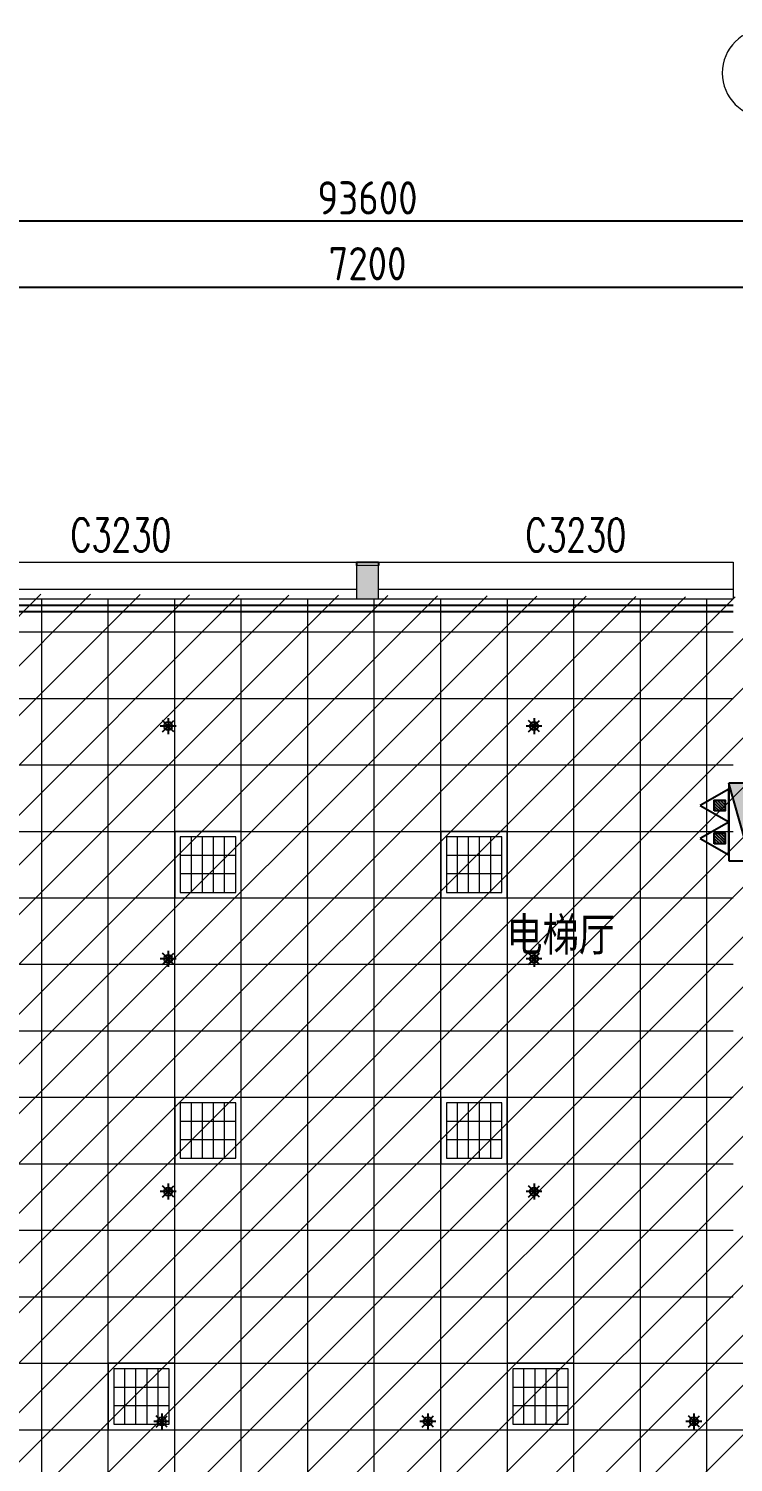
# Model space of a CAD drawing. Header units: millimetres. Extents: x 33621 to 401573, y -91663 to 133135.
# Drawn here: x 211801 to 218157, y 50552 to 63489 of the extents above; entities that cross this region are included whole.
import ezdxf
from ezdxf.enums import TextEntityAlignment as Align

# ---------------------------------------------------------------- set-up
doc = ezdxf.new("R2010")
doc.units = ezdxf.units.MM
doc.header["$LTSCALE"] = 10
doc.layers.get('0').update_dxf_attribs({"color": 253})
doc.layers.get('Defpoints').update_dxf_attribs({"color": 250})
for name, color, linetype in [('3', 253, 'Continuous'), ('Dim【尺寸标注】', 253, 'Continuous'), ('EQUIP_喷头', 253, 'Continuous'), ('EQUIP_消火栓', 253, 'Continuous'), ('EQUIP_灭火器', 253, 'Continuous'), ('PUB_DIM', 253, 'Continuous'), ('SURFACE', 253, 'Continuous'), ('WINDOW_TEXT', 253, 'Continuous')]:
    doc.layers.add(name, color=color, linetype=linetype)
for name, color, linetype, lineweight in [('AXIS【轴号】', 253, 'Continuous', 0), ('DS-4BS-FINISH【墙完成线】', 253, 'Continuous', 0), ('PUB_HATCH', 253, 'Continuous', 0), ('RC-LIGHT【天花灯具】', 253, 'Continuous', 0), ('RC-STR【天花细线】', 253, 'Continuous', 0), ('RC-Text【天花文字】', 253, 'Continuous', 0), ('WALL', 253, 'Continuous', 0), ('WINDOW', 253, 'Continuous', 0), ('Xline【辅助线】', 253, 'Continuous', 0)]:
    doc.layers.add(name, color=color, linetype=linetype, lineweight=lineweight)
doc.styles.add('_TCH_WINDOW', font='SIMPLEX', dxfattribs={"bigfont": 'GBCBIG'})
doc.styles.add('CCD_DIM', font='ARCHS.SHX')
doc.styles.add('宋体', font='', dxfattribs={"width": 0.7})
doc.styles.add('文字', font='')
doc.styles.get('宋体').set_extended_font_data('SimSun')
doc.styles.get('文字').set_extended_font_data('SimSun')
doc.dimstyles.new('ZL_1：100', dxfattribs={"dimtxt": 3, "dimasz": 1, "dimexe": 2, "dimexo": 2, "dimgap": 0.6, "dimtad": 1, "dimdec": 0, "dimrnd": 5, "dimdsep": 46, "dimtxsty": 'CCD_DIM', "dimblk": 'WS-cj', "dimblk1": 'WS-cj', "dimblk2": 'WS-cj', "dimcen": 1, "dimclrd": 44, "dimclre": 44, "dimclrt": 2, "dimadec": 0, "dimazin": 2, "dimtfac": 1, "dimtdec": 0, "dimtix": 1, "dimtmove": 2, "dimatfit": 3, "dimldrblk": 'hl_arrow2', "dimfxl": 5, "dimfxlon": 1, "dimarcsym": 0})

# ---------------------------------------------------------------- blocks, each defined once
blk = doc.blocks.new('$WINLIB2D$00000004')
for p, q in [((-0.5, 0.5), (0.5, 0.5)), ((-0.5, 0.5), (-0.5, -0.5)), ((0.5, -0.5), (0.5, 0.5)), ((-0.5, 0.2406), (0.5, 0.2406)), ((-0.5, -0.5), (0.5, -0.5))]:
    blk.add_line(p, q)
blk = doc.blocks.new('hl_Axis-A1')
at = {"color": 150, "ltscale": 2}
blk.add_line((21.33, 0), (0, 0), dxfattribs=at)
at = {"color": 150}
blk.add_circle((25.33, 0), 4, dxfattribs=at)
at = {"color": 50, "style": '宋体', "width": 0.7}
blk.add_attdef('轴号', text='', height=3.5, dxfattribs=at).set_placement((25.33, 0), align=Align.MIDDLE_CENTER)
blk = doc.blocks.new('WS-cj')
blk.add_hatch(color=2).paths.add_polyline_path([(0.59, 0.82), (-0.82, -0.59), (-0.59, -0.82), (0.82, 0.59)])
at = {"color": 2, "linetype": 'ByBlock', "lineweight": 0}
for p, q in [((-1.1, 0), (0, 0)), ((0, 0), (1.1, 0))]:
    blk.add_line(p, q, dxfattribs=at)
at = {"color": 2}
blk.add_lwpolyline([(0.59, 0.82), (-0.82, -0.59), (-0.59, -0.82), (0.82, 0.59)], close=True, dxfattribs=at)
blk = doc.blocks.new('*D266')
at = {"layer": 'Defpoints', "color": 0, "transparency": 16777216}
for p in [(5938, 2411), (-1262, 1811), (5938, 1811)]:
    blk.add_point(p, dxfattribs=at)
at = {"layer": 'Dim【尺寸标注】', "color": 44, "lineweight": -2, "transparency": 16777216}
for p, q in [((-1262, 1911), (-1262, 2611)), ((5938, 1911), (5938, 2611)), ((-1162, 2411), (5838, 2411))]:
    blk.add_line(p, q, dxfattribs=at)
at = {"layer": 'Dim【尺寸标注】', "color": 44, "lineweight": -2, "transparency": 16777216, "xscale": 100, "yscale": 100, "zscale": 100, "rotation": 180}
blk.add_blockref('WS-cj', (-1262, 2411), dxfattribs=at)
at = {"layer": 'Dim【尺寸标注】', "color": 44, "lineweight": -2, "transparency": 16777216, "xscale": 100, "yscale": 100, "zscale": 100}
blk.add_blockref('WS-cj', (5938, 2411), dxfattribs=at)
at = {"layer": 'Dim【尺寸标注】', "color": 2, "transparency": 16777216, "insert": (2338, 2623), "char_height": 300, "attachment_point": 5, "style": 'CCD_DIM'}
blk.add_mtext('7200', dxfattribs=at)
blk = doc.blocks.new('hl_arrow2')
at = {"color": 2}
blk.add_line((0, 0), (-1, 0), dxfattribs=at)
blk.add_lwpolyline([(0, 0), (-1, -1), (-1, -1), (0, 0), (-1, 1), (-1, 1)], close=True, dxfattribs=at)
blk = doc.blocks.new('*D273')
at = {"layer": 'Defpoints', "color": 0, "transparency": 16777216}
for p in [(49138, 3011), (-44462, 1811), (49138, 1811)]:
    blk.add_point(p, dxfattribs=at)
at = {"layer": 'Dim【尺寸标注】', "color": 44, "lineweight": -2, "transparency": 16777216}
for p, q in [((-44462, 2511), (-44462, 3211)), ((49138, 2511), (49138, 3211)), ((-44362, 3011), (49038, 3011))]:
    blk.add_line(p, q, dxfattribs=at)
at = {"layer": 'Dim【尺寸标注】', "color": 44, "lineweight": -2, "transparency": 16777216, "xscale": 100, "yscale": 100, "zscale": 100, "rotation": 180}
blk.add_blockref('WS-cj', (-44462, 3011), dxfattribs=at)
at = {"layer": 'Dim【尺寸标注】', "color": 44, "lineweight": -2, "transparency": 16777216, "xscale": 100, "yscale": 100, "zscale": 100}
blk.add_blockref('WS-cj', (49138, 3011), dxfattribs=at)
at = {"layer": 'Dim【尺寸标注】', "color": 2, "transparency": 16777216, "insert": (2338, 3217), "char_height": 300, "attachment_point": 5, "style": 'CCD_DIM'}
blk.add_mtext('93600', dxfattribs=at)
blk = doc.blocks.new('$TwtSys$00000125')
at = {"color": 9}
for p, q in [((0.57, 0), (-0.57, 0)), ((0.4, -0.4), (-0.4, 0.4)), ((-0.4, -0.4), (0.4, 0.4)), ((0, 0.57), (0, -0.57))]:
    blk.add_line(p, q, dxfattribs=at)
at = {"color": 8}
blk.add_circle((0, 0), 0.3, dxfattribs=at)
blk = doc.blocks.new('方形格栅灯盘')
at = {"color": 8, "ltscale": 11}
for p, q in [((-150, 50), (-150, 550)), ((-50, 50), (-50, 550)), ((50, 50), (50, 550)), ((150, 50), (150, 550))]:
    blk.add_line(p, q, dxfattribs=at)
at = {"ltscale": 11}
for points in [[(300, 600), (-300, 600), (-300, 0), (300, 0)], [(250, 550), (-250, 550), (-250, 50), (250, 50)]]:
    blk.add_lwpolyline(points, close=True, dxfattribs=at)
for points in [[(250, 383), (-250, 383)], [(250, 217), (-250, 217)]]:
    blk.add_lwpolyline(points, dxfattribs=at)
blk = doc.blocks.new('$TwtSys$00000546')
h = blk.add_hatch()
h.set_pattern_fill('ANSI31', color=256, scale=200, style=0)
h.set_pattern_definition([(45, (-38543.802, -6670.83), (-17.67767, 17.67767), [])])
h.paths.add_polyline_path([(-65, 174), (65, 174), (65, 44), (-65, 44)])
for points in [[(0, 344), (-198, 0), (198, 0)], [(-65, 174), (65, 174), (65, 44), (-65, 44)]]:
    blk.add_lwpolyline(points, close=True)
blk = doc.blocks.new('海龍01167999')
at = {"color": 1}
for p, q in [((100, 0), (-100, 0)), ((100, -700), (-100, 0)), ((-100, 0), (-100, -700)), ((100, -700), (100, 0)), ((-100, -700), (100, -700))]:
    blk.add_line(p, q, dxfattribs=at)
blk.add_solid([(100, 0), (-100, 0), (100, -700)], dxfattribs=at)
blk = doc.blocks.new('ZL_061117299')
at = {"layer": 'AXIS【轴号】'}
ref = blk.add_blockref('hl_Axis-A1', (5937.7, 1810.8), dxfattribs=dict(at, xscale=-100, yscale=100, zscale=100, rotation=270))
ref.add_attrib('轴号', '8', dxfattribs={"layer": '0', "color": 2, "height": 350, "style": '宋体', "width": 0.7}).set_placement((5937.7, 4351.9), align=Align.MIDDLE_CENTER)
at = {"layer": 'Dim【尺寸标注】'}
for p1, p2, distance, picture, middle in [((-44462.3, 1810.8), (49137.7, 1810.8), 1200, '*D273', (2337.7, 3217)), ((-1262.3, 1810.8), (5937.7, 1810.8), 600, '*D266', (2337.7, 2623.3))]:
    dim = blk.add_aligned_dim(p1=p1, p2=p2, distance=distance, dimstyle='ZL_1：100', dxfattribs=at)
    dim.commit()
    dim.dimension.update_dxf_attribs({"geometry": picture, "text_midpoint": middle})

msp = doc.modelspace()

# ---------------------------------------------------------------- hatches: boundary and pattern name
at = {"layer": 'PUB_HATCH'}
msp.add_hatch(color=256, dxfattribs=at).paths.add_polyline_path([(214756.7, 58345.3), (214956.7, 58345.3), (214956.7, 58645.3), (214756.7, 58645.3)])
at = {"layer": 'RC-STR【天花细线】'}
h = msp.add_hatch(dxfattribs=at)
h.set_pattern_fill('_USER', color=8, scale=600, double=1, pattern_type=0)
h.set_pattern_definition([(0, (211318.06, 52045.26), (0, 600), []), (90, (211318.06, 52045.26), (-600, 4e-14), [])])
h.paths.add_polyline_path([(211556.7, 58345.3), (218156.7, 58345.3), (218156.7, 52045.3), (232781.7, 52045.3), (232781.7, 50245.3), (232556.7, 50245.3), (232556.7, 49795.3), (225956.7, 49795.3), (225956.7, 50245.3), (225356.7, 50245.3), (225356.7, 49795.3), (218756.7, 49795.3), (218756.7, 50245.3), (218156.7, 50245.3), (218156.7, 49795.3), (211556.7, 49795.3), (211556.7, 50245.3), (210956.7, 50245.3), (210956.7, 49795.3), (204356.7, 49795.3), (204356.7, 50245.3), (203756.7, 50245.3), (203756.7, 49795.3), (197156.7, 49795.3), (197156.7, 50245.3), (196556.7, 50245.3), (196556.7, 49795.3), (189956.7, 49795.3), (189956.7, 50245.3), (189356.7, 50245.3), (189356.7, 49795.3), (182756.7, 49795.3), (182756.7, 50245.3), (182156.7, 50245.3), (182156.7, 49795.3), (175556.7, 49795.3), (175556.7, 50245.3), (174956.7, 50245.3), (174956.7, 49795.3), (168356.7, 49795.3), (168356.7, 52045.3), (211318.1, 52045.3), (211318.1, 58045.3), (211556.7, 58045.3)])
at = {"layer": 'Xline【辅助线】'}
h = msp.add_hatch(dxfattribs=at)
h.set_pattern_fill('ANSI31', color=256, scale=100)
h.set_pattern_definition([(45, (-172004.77, 84868.52), (-224.5064, 224.5064), [])])
h.paths.add_polyline_path([(232781.7, 58302.5), (211556.7, 58388.1), (211556.7, 58045.3), (211318.1, 58045.3), (211318.1, 52027.4), (168356.7, 52063.2), (168356.7, 49645.3), (167956.7, 49645.3), (167956.7, 42359.7), (232781.7, 42359.7)])

# ---------------------------------------------------------------- linework, layer by layer
at = {"layer": '3'}
for p, q in [((218156.7, 58285.3), (211556.7, 58285.3)), ((218156.7, 58225.3), (211556.7, 58225.3))]:
    msp.add_line(p, q, dxfattribs=at)
at = {"layer": 'DS-4BS-FINISH【墙完成线】'}
msp.add_lwpolyline([(211556.7, 58345.3), (218156.7, 58345.3)], dxfattribs=at)
at = {"layer": 'SURFACE'}
for p, q in [((214756.7, 58675.3), (214756.7, 58645.3)), ((214756.7, 58675.3), (214956.7, 58675.3)), ((214956.7, 58675.3), (214956.7, 58645.3))]:
    msp.add_line(p, q, dxfattribs=at)
at = {"layer": 'WALL', "color": 9}
for p, q in [((214956.7, 58645.3), (214756.7, 58645.3)), ((214756.7, 58645.3), (214756.7, 58345.3)), ((214956.7, 58345.3), (214956.7, 58645.3)), ((214756.7, 58345.3), (214956.7, 58345.3))]:
    msp.add_line(p, q, dxfattribs=at)

# ---------------------------------------------------------------- block references
at = {"layer": 'EQUIP_喷头', "xscale": 125, "yscale": 125, "zscale": 125}
for p in [(213058.9, 57195.3), (216359.2, 57195.3), (213058.9, 55095.3), (216359.2, 55095.3), (213058.9, 52995.3), (216359.2, 52995.3), (213001, 50920.3), (215401, 50920.3), (217801, 50920.3)]:
    msp.add_blockref('$TwtSys$00000125', p, dxfattribs=at)
at = {"layer": 'EQUIP_消火栓'}
msp.add_blockref('海龍01167999', (218215.3, 56680.3), dxfattribs=at)
at = {"layer": 'EQUIP_灭火器', "xscale": 0.7500000000000018, "yscale": 0.7500000000000018, "zscale": 0.7500000000000018, "rotation": 90}
for p in [(218115.3, 56479.1), (218115.3, 56181.5)]:
    msp.add_blockref('$TwtSys$00000546', p, dxfattribs=at)
at = {"layer": 'PUB_DIM'}
msp.add_blockref('ZL_061117299', (212519, 58745.3), dxfattribs=at)
at = {"layer": 'RC-LIGHT【天花灯具】'}
for p in [(213418.1, 55645.3), (215818.1, 55645.3), (213418.1, 53245.3), (215818.1, 53245.3), (212818.1, 50845.3), (216418.1, 50845.3)]:
    msp.add_blockref('方形格栅灯盘', p, dxfattribs=at)
at = {"layer": 'WINDOW'}
ref = msp.add_blockref('$WINLIB2D$00000004', (213156.7, 58510.3), dxfattribs=dict(at, xscale=3200, yscale=-330, zscale=3200))
ref.add_attrib('A', 'C3230', (212178.3, 58771.5), dxfattribs={"layer": 'WINDOW_TEXT', "height": 297.5, "style": '_TCH_WINDOW', "width": 0.705882})
ref = msp.add_blockref('$WINLIB2D$00000004', (216556.7, 58510.3), dxfattribs=dict(at, xscale=3200, yscale=-330, zscale=3200))
ref.add_attrib('A', 'C3230', (216281.6, 58771.5), dxfattribs={"layer": 'WINDOW_TEXT', "height": 297.5, "style": '_TCH_WINDOW', "width": 0.705882})

# ---------------------------------------------------------------- texts
at = {"layer": 'RC-Text【天花文字】', "style": '文字', "width": 0.8}
msp.add_text('电梯厅', height=300, dxfattribs=at).set_placement((216108.7, 55165.8))

doc.saveas('drawing.dxf')
